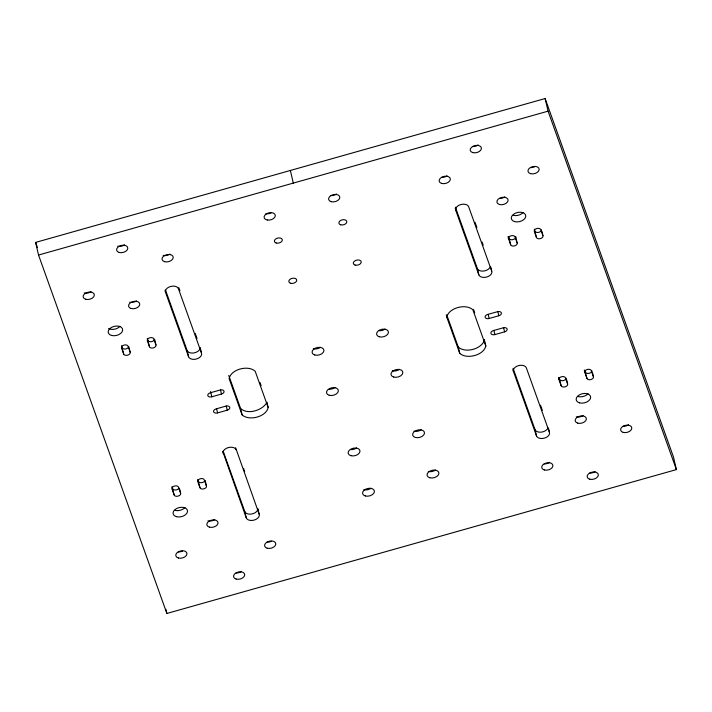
<?xml version="1.0" encoding="UTF-8"?>
<svg xmlns="http://www.w3.org/2000/svg" width="712" height="712" viewBox="0 0 712 712"><rect width="100%" height="100%" fill="white"/><g stroke="black" fill="none" stroke-linecap="round" stroke-linejoin="round"><path stroke-width="1.07" d="M266.769 402.672C262.194 410.539 247.678 414.945 240.612 408.537L228.748 375.402M35.6 242.409L545.125 98.532L673.463 456.962L676.4 469.591L166.875 613.468L38.537 255.038L35.6 242.409L37.469 247.634M38.537 255.038L548.071 111.161L676.4 469.591M211.802 396.798L221.476 394.065A3.355 2.127 -13.1 0 0 223.977 391.137A3.355 2.127 -13.1 0 0 220.035 390.043L210.36 392.775A3.355 2.127 -13.1 0 0 207.851 395.694A3.355 2.127 -13.1 0 0 211.802 396.798L210.574 391.538M489.135 318.487L498.809 315.754A3.355 2.127 -13.1 0 0 501.319 312.826A3.355 2.127 -13.1 0 0 497.368 311.723L487.693 314.455A3.355 2.127 -13.1 0 0 485.192 317.383A3.355 2.127 -13.1 0 0 489.135 318.487L488.156 314.277M217.569 412.907L227.244 410.174A3.355 2.127 -13.1 0 0 229.745 407.255A3.355 2.127 -13.1 0 0 225.802 406.151L216.128 408.884A3.355 2.127 -13.1 0 0 213.627 411.803A3.355 2.127 -13.1 0 0 217.569 412.907L216.59 408.697M494.902 334.596L504.577 331.863A3.355 2.127 -13.1 0 0 507.086 328.935A3.355 2.127 -13.1 0 0 503.135 327.832L493.461 330.564A3.355 2.127 -13.1 0 0 490.96 333.492A3.355 2.127 -13.1 0 0 494.902 334.596L493.923 330.386M459.765 353.383C466.698 359.658 483.733 355.332 485.833 346.023L472.857 309.773C465.968 303.339 448.729 307.709 446.78 317.143L459.765 353.383L458.288 347.073L446.798 314.971M458.288 347.073C465.265 353.481 481.704 349.156 484.463 340.06M242.08 414.856C248.969 421.29 266.208 416.921 268.157 407.487L255.181 371.246C248.292 364.811 231.053 369.172 229.104 378.606L242.08 414.856L240.612 408.537M542.936 235.663L540.773 229.629A3.355 2.127 -13.1 0 0 536.821 228.525A3.355 2.127 -13.1 0 0 534.32 231.445L536.483 237.488A3.355 2.127 -13.1 0 0 540.426 238.591A3.355 2.127 -13.1 0 0 542.936 235.663L541.957 231.453M593.399 376.621L591.236 370.578A3.355 2.127 -13.1 0 0 587.293 369.475A3.355 2.127 -13.1 0 0 584.792 372.403L586.955 378.446A3.355 2.127 -13.1 0 0 590.898 379.549A3.355 2.127 -13.1 0 0 593.399 376.621L592.42 372.412M534.294 229.157L536.483 237.488M584.757 370.115L586.955 378.446M517.135 242.952L514.972 236.909A3.355 2.127 -13.1 0 0 511.029 235.805A3.355 2.127 -13.1 0 0 508.519 238.734L510.682 244.777A3.355 2.127 -13.1 0 0 514.634 245.871A3.355 2.127 -13.1 0 0 517.135 242.952L515.666 236.633A3.355 2.127 -13.1 0 1 513.156 239.561A3.355 2.127 -13.1 0 1 509.214 238.458L508.493 236.446M567.606 383.91L565.435 377.867A3.355 2.127 -13.1 0 0 561.492 376.764A3.355 2.127 -13.1 0 0 558.991 379.683L561.154 385.726A3.355 2.127 -13.1 0 0 565.097 386.83A3.355 2.127 -13.1 0 0 567.606 383.91L566.619 379.701M558.964 377.396L561.154 385.726M475.011 222.26L476.871 227.457M482.077 242.009L483.199 245.124M540.497 405.181L542.357 410.379M491.734 271.183L468.665 206.747A6.711 4.263 -13.1 0 0 460.771 204.549A6.711 4.263 -13.1 0 0 455.76 210.396L478.838 274.832A6.711 4.263 -13.1 0 0 486.723 277.039A6.711 4.263 -13.1 0 0 491.734 271.183L490.755 266.973M549.415 432.282L526.337 367.846A6.711 4.263 -13.1 0 0 518.452 365.639A6.711 4.263 -13.1 0 0 513.441 371.486L536.51 435.922A6.711 4.263 -13.1 0 0 544.404 438.129A6.711 4.263 -13.1 0 0 549.415 432.282L548.436 428.072M455.413 207.192L477.369 268.513L478.838 274.832M513.085 368.291L535.041 429.603L536.51 435.922M473.613 309.675L474.726 312.782M260.013 382.531L261.126 385.646M178.819 287.586L179.931 290.71M195.186 333.323L197.055 338.512M243.566 468.425L244.679 471.549M201.496 353.143L178.427 288.707A6.711 4.263 -13.1 0 0 170.533 286.5A6.711 4.263 -13.1 0 0 165.531 292.347L188.6 356.792A6.711 4.263 -13.1 0 0 196.485 358.99A6.711 4.263 -13.1 0 0 201.496 353.143L200.277 347.883M235.61 447.697L259.177 514.233A6.711 4.263 -13.1 0 1 254.166 520.089A6.711 4.263 -13.1 0 1 246.272 517.882L222.714 451.337M165.549 290.193L187.131 350.473L188.6 356.792M223.221 451.283L244.803 511.563L246.272 517.882M155.946 344.946L153.783 338.903A3.355 2.127 -13.1 0 0 149.84 337.8A3.355 2.127 -13.1 0 0 147.34 340.728L149.502 346.762A3.355 2.127 -13.1 0 0 153.445 347.865A3.355 2.127 -13.1 0 0 155.946 344.946L154.726 339.677M206.418 485.896L204.255 479.861A3.355 2.127 -13.1 0 0 200.312 478.758A3.355 2.127 -13.1 0 0 197.803 481.677L199.965 487.72A3.355 2.127 -13.1 0 0 203.917 488.824A3.355 2.127 -13.1 0 0 206.418 485.896L205.19 480.636M147.313 338.431L149.502 346.762M197.776 479.39L199.965 487.72M130.154 352.226L127.991 346.183A3.355 2.127 -13.1 0 0 124.039 345.089A3.355 2.127 -13.1 0 0 121.538 348.008L123.701 354.051A3.355 2.127 -13.1 0 0 127.644 355.155A3.355 2.127 -13.1 0 0 130.154 352.226L128.925 346.967M180.617 493.185L178.454 487.142A3.355 2.127 -13.1 0 0 174.511 486.038A3.355 2.127 -13.1 0 0 172.01 488.966L174.173 495.009A3.355 2.127 -13.1 0 0 178.116 496.104A3.355 2.127 -13.1 0 0 180.617 493.185L179.638 488.975M121.512 345.721L123.701 354.051M171.975 486.679L174.173 495.009M545.125 98.532L548.071 111.161M584.303 370.293L584.792 372.403M558.502 377.582L558.991 379.683M509.214 238.458L510.682 244.777M508.03 236.624L508.519 238.734M503.598 327.654L504.577 331.863M512.952 369.377L513.441 371.486M497.83 311.545L498.809 315.754M455.271 208.287L455.76 210.396M484.365 339.704L485.833 346.023M446.291 315.033L446.78 317.143M290.363 170.471L293.3 183.1M266.929 402.227L268.157 407.487M257.949 508.973L259.177 514.233M226.265 405.965L227.244 410.174M220.498 389.856L221.476 394.065M165.033 290.247L165.531 292.347M165.896 609.258L166.875 613.468M241.457 571.416A5.705 3.622 -13.1 0 1 235.975 572.964M271.334 541.289A5.705 3.622 -13.1 0 1 267.053 542.117M214.784 519.511A5.705 3.622 -13.1 0 1 207.966 520.837M182.503 551.07A5.705 3.622 -13.1 0 1 178.222 551.907M124.52 244.821A5.705 3.622 -13.1 0 1 117.711 246.147M169.954 254.068A5.705 3.622 -13.1 0 1 163.137 255.386M136.499 300.873A5.705 3.622 -13.1 0 1 129.691 302.2M91.065 291.635A5.705 3.622 -13.1 0 1 84.256 292.961M595.081 471.558A5.705 3.622 -13.1 0 1 589.598 473.106M549.655 462.319A5.705 3.622 -13.1 0 1 544.173 463.868M583.11 415.505A5.705 3.622 -13.1 0 1 576.293 416.832M628.536 424.744A5.705 3.622 -13.1 0 1 623.053 426.292M478.153 144.963A5.705 3.622 -13.1 0 1 472.67 146.512M447.074 175.811A5.705 3.622 -13.1 0 1 441.591 177.359M504.826 196.868A5.705 3.622 -13.1 0 1 499.343 198.417M534.703 166.742A5.705 3.622 -13.1 0 1 530.422 167.569M334.987 387.559A6.043 3.836 -13.1 0 1 329.184 389.206M399.485 369.35A6.043 3.836 -13.1 0 1 392.267 370.756M385.067 329.077A6.043 3.836 -13.1 0 1 379.265 330.715M320.569 347.287A6.043 3.836 -13.1 0 1 313.351 348.693M435.53 470.036A6.043 3.836 -13.1 0 1 428.321 471.433M421.112 429.763A6.043 3.836 -13.1 0 1 413.903 431.161M371.032 488.245A6.043 3.836 -13.1 0 1 363.823 489.651M356.614 447.973A6.043 3.836 -13.1 0 1 350.811 449.61M490.123 267.133A6.711 4.263 -13.1 0 1 483.537 271.058A6.711 4.263 -13.1 0 1 477.369 268.513M200.179 347.937A6.711 4.263 -13.1 0 1 194.162 352.885A6.711 4.263 -13.1 0 1 187.131 350.473M257.86 509.027A6.711 4.263 -13.1 0 1 251.843 513.975A6.711 4.263 -13.1 0 1 244.803 511.563M547.804 428.224A6.711 4.263 -13.1 0 1 541.218 432.148A6.711 4.263 -13.1 0 1 535.041 429.603M223.203 453.446A6.711 4.263 -13.1 0 1 228.214 447.599A6.711 4.263 -13.1 0 1 236.108 449.797M271.432 212.648A5.705 3.622 -13.1 0 1 265.834 213.707M336.536 194.029A5.705 3.622 -13.1 0 1 331.053 195.578M120.079 326.292A7.387 4.69 -13.1 0 1 108.589 328.526M184.969 507.522A7.387 4.69 -13.1 0 1 174.93 510.353M523.187 212.461A7.387 4.69 -13.1 0 1 513.156 215.3M588.076 393.692A7.387 4.69 -13.1 0 1 578.037 396.522M592.01 370.863A3.355 2.127 -13.1 0 1 589.002 373.328A3.355 2.127 -13.1 0 1 585.478 372.127M566.209 378.143A3.355 2.127 -13.1 0 1 563.201 380.617A3.355 2.127 -13.1 0 1 559.685 379.416M541.538 229.905A3.355 2.127 -13.1 0 1 538.53 232.379A3.355 2.127 -13.1 0 1 535.015 231.169M154.557 339.179A3.355 2.127 -13.1 0 1 151.549 341.653A3.355 2.127 -13.1 0 1 148.034 340.452M128.614 347.038A3.355 2.127 -13.1 0 1 125.321 349.005A3.355 2.127 -13.1 0 1 122.233 347.732M204.878 480.716A3.355 2.127 -13.1 0 1 201.585 482.674A3.355 2.127 -13.1 0 1 198.497 481.401M179.077 487.996A3.355 2.127 -13.1 0 1 175.784 489.963A3.355 2.127 -13.1 0 1 172.696 488.69M131.159 308.518A5.705 3.622 -13.1 0 0 139.775 304.389A5.705 3.622 -13.1 0 0 131.56 302.093A5.705 3.622 -13.1 0 0 131.159 308.518M85.725 299.28A5.705 3.622 -13.1 0 0 94.349 295.151A5.705 3.622 -13.1 0 0 86.134 292.855A5.705 3.622 -13.1 0 0 85.725 299.28M164.606 261.704A5.705 3.622 -13.1 0 0 173.23 257.575A5.705 3.622 -13.1 0 0 165.015 255.279A5.705 3.622 -13.1 0 0 164.606 261.704M119.18 252.466A5.705 3.622 -13.1 0 0 127.804 248.337A5.705 3.622 -13.1 0 0 119.589 246.04A5.705 3.622 -13.1 0 0 119.18 252.466M267.187 548.213A5.705 3.622 -13.1 0 0 275.811 544.084A5.705 3.622 -13.1 0 0 267.596 541.788A5.705 3.622 -13.1 0 0 267.187 548.213M236.117 579.052A5.705 3.622 -13.1 0 0 244.732 574.931A5.705 3.622 -13.1 0 0 236.518 572.635A5.705 3.622 -13.1 0 0 236.117 579.052M209.435 527.156A5.705 3.622 -13.1 0 0 218.059 523.026A5.705 3.622 -13.1 0 0 209.844 520.73A5.705 3.622 -13.1 0 0 209.435 527.156M178.356 557.994A5.705 3.622 -13.1 0 0 186.98 553.874A5.705 3.622 -13.1 0 0 178.765 551.577A5.705 3.622 -13.1 0 0 178.356 557.994M589.741 479.194A5.705 3.622 -13.1 0 0 598.365 475.073A5.705 3.622 -13.1 0 0 590.15 472.777A5.705 3.622 -13.1 0 0 589.741 479.194M544.306 469.956A5.705 3.622 -13.1 0 0 552.93 465.835A5.705 3.622 -13.1 0 0 544.716 463.539A5.705 3.622 -13.1 0 0 544.306 469.956M577.761 423.142A5.705 3.622 -13.1 0 0 586.385 419.021A5.705 3.622 -13.1 0 0 578.171 416.725A5.705 3.622 -13.1 0 0 577.761 423.142M623.196 432.389A5.705 3.622 -13.1 0 0 631.82 428.259A5.705 3.622 -13.1 0 0 623.605 425.963A5.705 3.622 -13.1 0 0 623.196 432.389M530.565 173.666A5.705 3.622 -13.1 0 0 539.18 169.536A5.705 3.622 -13.1 0 0 530.965 167.24A5.705 3.622 -13.1 0 0 530.565 173.666M499.486 204.504A5.705 3.622 -13.1 0 0 508.11 200.383A5.705 3.622 -13.1 0 0 499.886 198.087A5.705 3.622 -13.1 0 0 499.486 204.504M472.804 152.608A5.705 3.622 -13.1 0 0 481.428 148.479A5.705 3.622 -13.1 0 0 473.213 146.183A5.705 3.622 -13.1 0 0 472.804 152.608M441.725 183.447A5.705 3.622 -13.1 0 0 450.349 179.326A5.705 3.622 -13.1 0 0 442.134 177.03A5.705 3.622 -13.1 0 0 441.725 183.447M329.247 395.276A6.043 3.836 -13.1 0 0 338.369 390.915A6.043 3.836 -13.1 0 0 329.674 388.485A6.043 3.836 -13.1 0 0 329.247 395.276M393.745 377.066A6.043 3.836 -13.1 0 0 402.867 372.696A6.043 3.836 -13.1 0 0 394.172 370.267A6.043 3.836 -13.1 0 0 393.745 377.066M379.318 336.794A6.043 3.836 -13.1 0 0 388.449 332.424A6.043 3.836 -13.1 0 0 379.754 329.994A6.043 3.836 -13.1 0 0 379.318 336.794M314.829 355.003A6.043 3.836 -13.1 0 0 323.951 350.642A6.043 3.836 -13.1 0 0 315.256 348.212A6.043 3.836 -13.1 0 0 314.829 355.003M429.79 477.752A6.043 3.836 -13.1 0 0 438.921 473.382A6.043 3.836 -13.1 0 0 430.217 470.952A6.043 3.836 -13.1 0 0 429.79 477.752M365.292 495.961A6.043 3.836 -13.1 0 0 374.423 491.592A6.043 3.836 -13.1 0 0 365.728 489.162A6.043 3.836 -13.1 0 0 365.292 495.961M350.874 455.689A6.043 3.836 -13.1 0 0 360.005 451.319A6.043 3.836 -13.1 0 0 351.301 448.889A6.043 3.836 -13.1 0 0 350.874 455.689M415.372 437.48A6.043 3.836 -13.1 0 0 424.503 433.11A6.043 3.836 -13.1 0 0 415.799 430.68A6.043 3.836 -13.1 0 0 415.372 437.48M267.303 220.026A5.705 3.622 -13.1 0 0 275.304 215.309A5.705 3.622 -13.1 0 0 266.51 213.778A5.705 3.622 -13.1 0 0 267.303 220.026M331.196 201.674A5.705 3.622 -13.1 0 0 339.82 197.544A5.705 3.622 -13.1 0 0 331.596 195.248A5.705 3.622 -13.1 0 0 331.196 201.674M290.656 283.287A4.032 2.554 -13.1 0 0 296.735 280.377A4.032 2.554 -13.1 0 0 290.941 278.757A4.032 2.554 -13.1 0 0 290.656 283.287M355.146 265.078A4.032 2.554 -13.1 0 0 361.233 262.167A4.032 2.554 -13.1 0 0 355.439 260.548A4.032 2.554 -13.1 0 0 355.146 265.078M340.728 224.805A4.032 2.554 -13.1 0 0 346.815 221.895A4.032 2.554 -13.1 0 0 341.021 220.266A4.032 2.554 -13.1 0 0 340.728 224.805M579.506 402.841A7.387 4.69 -13.1 0 0 590.666 397.501A7.387 4.69 -13.1 0 0 580.04 394.528A7.387 4.69 -13.1 0 0 579.506 402.841M514.625 221.61A7.387 4.69 -13.1 0 0 525.785 216.27A7.387 4.69 -13.1 0 0 515.15 213.306A7.387 4.69 -13.1 0 0 514.625 221.61M111.517 335.441A7.387 4.69 -13.1 0 0 122.678 330.101A7.387 4.69 -13.1 0 0 112.042 327.128A7.387 4.69 -13.1 0 0 111.517 335.441M176.398 516.672A7.387 4.69 -13.1 0 0 187.559 511.332A7.387 4.69 -13.1 0 0 176.932 508.359A7.387 4.69 -13.1 0 0 176.398 516.672M276.229 243.015A4.032 2.554 -13.1 0 0 282.317 240.104A4.032 2.554 -13.1 0 0 276.523 238.484A4.032 2.554 -13.1 0 0 276.229 243.015"/></g></svg>
